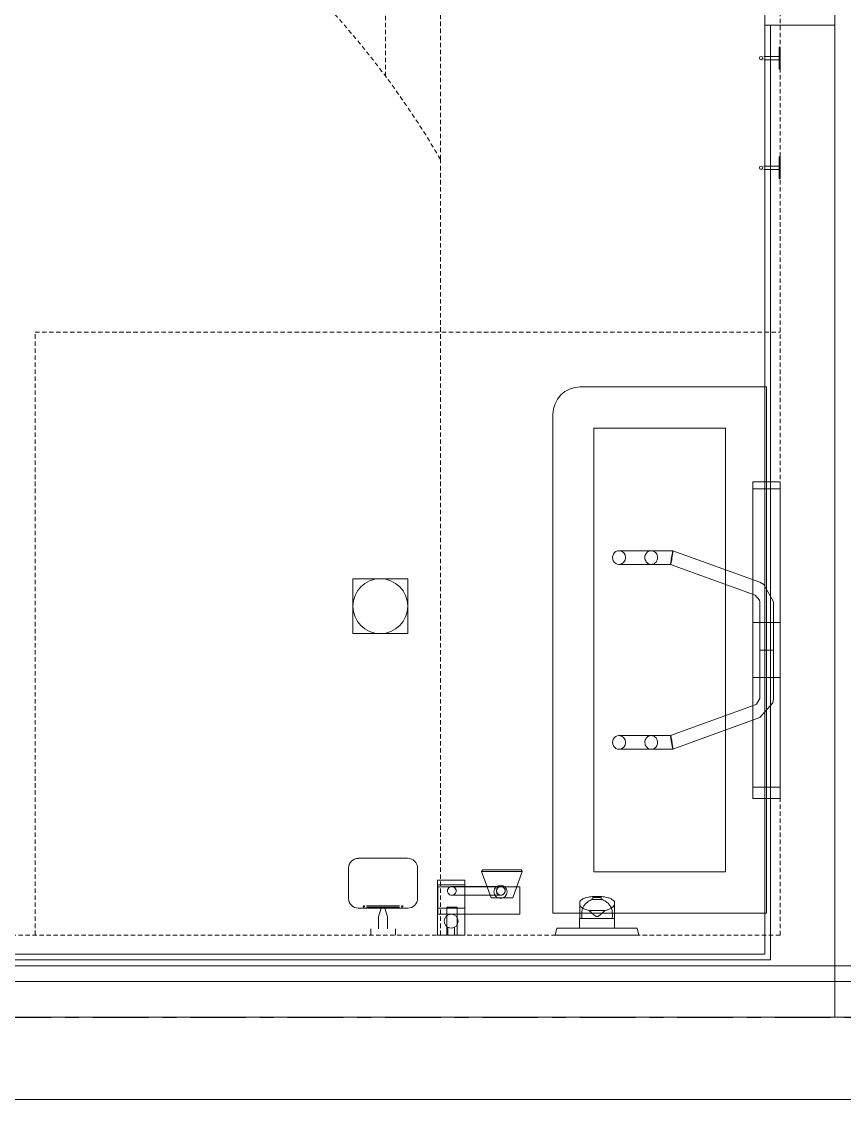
# Model space of a CAD drawing. Header units: millimetres. Extents: x -677815 to 406757, y -145898 to 39000.
# Drawn here: x 258085 to 259587, y -150 to 1817 of the extents above; entities that cross this region are included whole.
import ezdxf

# ---------------------------------------------------------------- set-up
doc = ezdxf.new("R2010")
doc.units = ezdxf.units.MM
doc.header["$LTSCALE"] = 8
doc.linetypes.add('Xref building Toll$0$_SBA Dash - Tight', pattern=[1.6, 1, -0.6])
doc.linetypes.add('Xref building Toll$0$Grid Line', pattern=[22.225, 12.7, -3.175, 3.175, -3.175])
for name, color, linetype, lineweight in [('Xref building Toll$0$A-DOOR', 8, 'Continuous', 9), ('Xref building Toll$0$A-DOOR-HDLN', 8, 'Continuous', 9), ('Xref building Toll$0$A-GENM', 8, 'Continuous', 9), ('Xref building Toll$0$A-WALL', 8, 'Continuous', 9), ('Xref building Toll$0$A-WALL-PATT', 8, 'Continuous', 9), ('Xref building Toll$0$P-SANR-FIXT', 8, 'Continuous', 9)]:
    doc.layers.add(name, color=color, linetype=linetype, lineweight=lineweight)
doc.layers.add('Xref building Toll$0$S-GRID', color=8, linetype='Continuous')

# ---------------------------------------------------------------- blocks, each defined once
blk = doc.blocks.new('Xref building Toll$0$Toll Grids')
at = {"layer": 'Xref building Toll$0$S-GRID', "linetype": 'Xref building Toll$0$Grid Line'}
blk.add_line((-9195.8, 0), (280997.7, 0), dxfattribs=at)
blk = doc.blocks.new('Xref building Toll$0$_SBA 1SWING SPDoor 01a - 920W x 2700H AD-2126330-MASTER GROUND FLOOR')
at = {"layer": 'Xref building Toll$0$A-DOOR'}
for p, q in [((460, 984), (420, 984)), ((420, 64), (420, 984)), ((460, 984), (460, 64)), ((-500, 64), (-500, 64)), ((-500, 64), (-500, -64)), ((-500, 64), (-460, 64)), ((-500, 64), (-460, 64)), ((-500, -64), (-500, 64)), ((-460, -64), (-460, 64)), ((-460, 64), (-460, 64)), ((-460, 64), (-460, -64)), ((460, 64), (420, 64)), ((460, 64), (460, -64)), ((500, 64), (460, 64)), ((460, 64), (460, 64)), ((460, 64), (500, 64)), ((460, -64), (460, 64)), ((500, -64), (500, 64)), ((500, 64), (500, 64)), ((500, 64), (500, -64)), ((-460, -64), (-500, -64)), ((-500, -64), (-500, -64)), ((-460, -64), (-500, -64)), ((-460, -64), (-460, -64)), ((460, -64), (500, -64)), ((460, -64), (460, -64)), ((500, -64), (460, -64)), ((500, -64), (500, -64))]:
    blk.add_line(p, q, dxfattribs=at)
blk.add_arc((460, 64), 920, 90, 180, dxfattribs=at)
at = {"layer": 'Xref building Toll$0$A-DOOR-HDLN'}
blk.add_line((-460, 64), (460, 64), dxfattribs=at)
blk = doc.blocks.new('Xref building Toll$0$AS1428_WC Circulation - Standard-906183-MASTER GROUND FLOOR')
at = {"layer": 'Xref building Toll$0$A-GENM', "linetype": 'Xref building Toll$0$_SBA Dash - Tight'}
for p, q in [((1766.1, 1330.9), (1766.1, 1864)), ((1866.1, 1179.3), (1866.1, 1864)), ((1866.1, -236), (1866.1, 1179.3))]:
    blk.add_line(p, q, dxfattribs=at)
blk.add_arc((503.7, 389.2), 1574.9, 30.1103, 89.3529, dxfattribs=at)
blk = doc.blocks.new('Xref building Toll$0$AS1428_Shower Recess - Standard-1108460-MASTER GROUND FLOOR')
at = {"layer": 'Xref building Toll$0$A-GENM', "linetype": 'Xref building Toll$0$_SBA Dash - Tight'}
for p, q in [((-33.5, 2114), (-33.5, -236)), ((-1393.5, -236), (-1393.5, 864)), ((-1393.5, 864), (-33.5, 864)), ((-33.5, -236), (-1633.5, -236))]:
    blk.add_line(p, q, dxfattribs=at)
at = {"layer": 'Xref building Toll$0$A-GENM'}
for p, q in [((-33.5, 1384), (-35.5, 1384)), ((-35.5, 1344), (-35.5, 1384)), ((-35.5, 1384), (-35.5, 1344)), ((-33.5, 1344), (-33.5, 1384)), ((-33.5, 1384), (-33.5, 1344)), ((-33.5, 1367), (-63.5, 1367)), ((-63.5, 1361), (-33.5, 1361)), ((-33.5, 1364), (-33.5, 1364)), ((-33.5, 1364), (-33.5, 1364)), ((-35.5, 1344), (-33.5, 1344)), ((-33.5, 1184), (-35.5, 1184)), ((-35.5, 1144), (-35.5, 1184)), ((-35.5, 1184), (-35.5, 1144)), ((-33.5, 1144), (-33.5, 1184)), ((-33.5, 1184), (-33.5, 1144)), ((-33.5, 1167), (-63.5, 1167)), ((-63.5, 1161), (-33.5, 1161)), ((-33.5, 1164), (-33.5, 1164)), ((-33.5, 1164), (-33.5, 1164)), ((-35.5, 1144), (-33.5, 1144)), ((-58.5, 764), (-398.5, 764)), ((-58.5, -196), (-58.5, 764)), ((-58.5, 764), (-58.5, 764)), ((-448.5, 714), (-448.5, -196)), ((-133.5, 689), (-373.5, 689)), ((-373.5, 689), (-373.5, -121)), ((-373.5, 689), (-373.5, 689)), ((-133.5, -121), (-133.5, 689)), ((-133.5, 689), (-133.5, 689)), ((-83.5, 591.1), (-83.5, 12.9)), ((-33.5, 591.1), (-83.5, 591.1)), ((-83.5, 591.1), (-33.5, 591.1)), ((-33.5, 12.9), (-33.5, 591.1)), ((-83.5, 578), (-33.5, 578)), ((-83.5, 578), (-83.5, 578)), ((-83.5, 578), (-83.5, 34)), ((-33.5, 578), (-33.5, 578)), ((-33.5, 34), (-33.5, 578)), ((-269, 465.2), (-327.8, 465.2)), ((-70.7, 407.5), (-229.3, 465.2)), ((-327.8, 440.2), (-269, 440.2)), ((-233.7, 440.2), (-269, 440.2)), ((-233.7, 440.2), (-79.3, 384)), ((-713.5, 414), (-813.5, 414)), ((-813.5, 414), (-813.5, 314)), ((-713.5, 414), (-813.5, 414)), ((-813.5, 414), (-813.5, 314)), ((-813.5, 414), (-813.5, 414)), ((-713.5, 314), (-713.5, 414)), ((-713.5, 314), (-713.5, 414)), ((-713.5, 414), (-713.5, 414)), ((-71, 372.2), (-71, 284)), ((-46, 284), (-46, 372.2)), ((-83.5, 234), (-83.5, 334)), ((-83.5, 334), (-83.5, 334)), ((-33.5, 334), (-83.5, 334)), ((-33.5, 334), (-33.5, 334)), ((-33.5, 334), (-33.5, 234)), ((-813.5, 314), (-713.5, 314)), ((-813.5, 314), (-713.5, 314)), ((-813.5, 314), (-813.5, 314)), ((-713.5, 314), (-713.5, 314)), ((-71, 284), (-46, 284)), ((-46, 284), (-71, 284)), ((-71, 284), (-71, 195.8)), ((-71, 284), (-46, 284)), ((-46, 284), (-71, 284)), ((-46, 195.8), (-46, 284)), ((-83.5, 234), (-83.5, 234)), ((-83.5, 234), (-33.5, 234)), ((-33.5, 234), (-33.5, 234)), ((-79.3, 184.1), (-233.7, 127.9)), ((-229.3, 102.9), (-70.7, 160.6)), ((-269, 127.9), (-327.8, 127.9)), ((-269, 127.9), (-233.7, 127.9)), ((-327.8, 102.9), (-269, 102.9)), ((-83.5, 34), (-83.5, 34)), ((-33.5, 34), (-83.5, 34)), ((-33.5, 34), (-33.5, 34)), ((-33.5, 12.9), (-83.5, 12.9)), ((-83.5, 12.9), (-33.5, 12.9)), ((-803.6, -96), (-713.6, -96)), ((-821.5, -169.3), (-821.5, -114)), ((-695.5, -114.1), (-695.5, -169)), ((-373.5, -121), (-133.5, -121)), ((-373.5, -121), (-373.5, -121)), ((-133.5, -121), (-133.5, -121)), ((-399.5, -181.2), (-399.5, -175)), ((-399.5, -175), (-399.5, -205.6)), ((-359, -171.3), (-376.8, -171.3)), ((-361.3, -165.5), (-374.5, -165.5)), ((-374.5, -167.8), (-374.5, -165.5)), ((-361.3, -167.8), (-374.5, -167.8)), ((-361.3, -165.5), (-361.3, -167.8)), ((-336.3, -205.6), (-336.3, -175)), ((-336.3, -175), (-336.3, -181.2)), ((-713.5, -187), (-803.9, -187)), ((-728.5, -182.6), (-788.5, -182.6)), ((-788.5, -185.1), (-728.5, -185.1)), ((-762, -187), (-766.5, -203)), ((-758.5, -187), (-758.5, -187)), ((-758.5, -187), (-758.5, -187)), ((-750.5, -203), (-755, -187)), ((-448.5, -196), (-58.5, -196)), ((-448.5, -196), (-448.5, -196)), ((-399.5, -205.6), (-399.5, -181.2)), ((-382.1, -191.4), (-353.8, -191.4)), ((-336.3, -181.2), (-336.3, -205.6)), ((-58.5, -196), (-58.5, -196)), ((-766.5, -203), (-766.5, -225)), ((-758.5, -203), (-758.5, -203)), ((-758.5, -203), (-758.5, -203)), ((-750.5, -225), (-750.5, -203)), ((-399.7, -205.6), (-399.7, -223.6)), ((-399.7, -205.6), (-336.2, -205.6)), ((-336.2, -205.6), (-399.7, -205.6)), ((-399.5, -205.6), (-399.5, -205.6)), ((-399.5, -205.6), (-395.5, -205.6)), ((-336.3, -205.6), (-399.5, -205.6)), ((-395.5, -205.6), (-340.3, -205.6)), ((-340.3, -205.6), (-336.3, -205.6)), ((-336.3, -205.6), (-336.3, -205.6)), ((-336.2, -223.6), (-336.2, -205.6)), ((-781, -225), (-781, -236)), ((-758.5, -225), (-758.5, -225)), ((-758.5, -225), (-758.5, -225)), ((-758.5, -225), (-758.5, -225)), ((-758.5, -225), (-758.5, -225)), ((-758.5, -236), (-758.5, -236)), ((-758.5, -236), (-758.5, -236)), ((-736, -236), (-736, -225)), ((-441, -223.6), (-444.1, -236)), ((-444.1, -236), (-291.7, -236)), ((-291.7, -236), (-444.1, -236)), ((-294.8, -223.6), (-441, -223.6)), ((-441, -223.6), (-294.8, -223.6)), ((-399.7, -223.6), (-336.2, -223.6)), ((-336.2, -223.6), (-399.7, -223.6)), ((-291.7, -236), (-294.8, -223.6))]:
    blk.add_line(p, q, dxfattribs=at)
at = {"layer": 'Xref building Toll$0$A-GENM', "flags": 128}
for points in [[(-269, 465.2), (-232, 465.2), (-229.3, 465.2)], [(-233.7, 440.2), (-233.5, 440.6), (-233.2, 441.8), (-232.8, 443.7), (-232.2, 446.3), (-231.7, 449.3), (-231.1, 452.5), (-230.5, 455.8), (-230, 458.8), (-229.6, 461.4), (-229.4, 463.4), (-229.2, 464.7), (-229.3, 465.2)], [(-229.3, 465.2), (-229.4, 464.8), (-229.7, 463.6), (-230.2, 461.6), (-230.7, 459), (-231.2, 456), (-231.8, 452.8), (-232.4, 449.6), (-232.9, 446.5), (-233.3, 443.9), (-233.6, 441.9), (-233.7, 440.6), (-233.7, 440.2)], [(-46, 372.2), (-63.3, 403.8), (-70.7, 407.5)], [(-79.3, 384), (-71.3, 375), (-71, 372.2)], [(-71, 195.8), (-76.8, 185.3), (-79.3, 184.1)], [(-70.7, 160.6), (-47, 187.6), (-46, 195.8)], [(-233.7, 127.9), (-233.7, 127.4), (-233.6, 126.1), (-233.3, 124.1), (-232.9, 121.5), (-232.4, 118.5), (-231.8, 115.2), (-231.2, 112), (-230.7, 109), (-230.2, 106.4), (-229.7, 104.5), (-229.4, 103.3), (-229.3, 102.9)], [(-229.3, 102.9), (-229.2, 103.3), (-229.4, 104.6), (-229.6, 106.6), (-230, 109.2), (-230.5, 112.3), (-231.1, 115.5), (-231.7, 118.7), (-232.2, 121.7), (-232.8, 124.3), (-233.2, 126.3), (-233.5, 127.5), (-233.7, 127.9)], [(-229.3, 102.9), (-267.6, 102.9), (-269, 102.9)]]:
    blk.add_lwpolyline(points, dxfattribs=at)
at = {"layer": 'Xref building Toll$0$A-GENM'}
blk.add_circle((-763.5, 364), 50, dxfattribs=at)
for centre, radius, start, end in [((-68.5, 1364), 3, 0, 180), ((-68.5, 1364), 3, 180, 0), ((-68.5, 1164), 3, 0, 180), ((-68.5, 1164), 3, 180, 0), ((-398.5, 714), 50, 90, 180), ((-803.6, -114), 17.9, 90, 180), ((-713.6, -114.1), 18.1, 0, 90), ((-803.9, -169.3), 17.6, 180, 270), ((-713.5, -169), 18, 270, 0), ((-793.5, -183.9), 1.25, 0, 180), ((-793.5, -183.9), 1.25, 180, 0), ((-723.5, -183.9), 1.25, 0, 180), ((-723.5, -183.9), 1.25, 180, 0)]:
    blk.add_arc(centre, radius, start, end, dxfattribs=at)
for centre, start_param, end_param in [((-327.8, 452.7), 6.272489, 9.414082), ((-327.8, 452.7), 3.130897, 6.272489), ((-327.8, 115.4), 0.010696, 3.152289), ((-327.8, 115.4), 3.152289, 6.293881)]:
    blk.add_ellipse(centre, major_axis=(0, 12.5), ratio=0.955779, start_param=start_param, end_param=end_param, dxfattribs=at)
for points, knots in [([(-268.9, 465.2), (-270.2, 465.2), (-272.9, 464.7), (-276.5, 462.5), (-279.2, 459.2), (-280.6, 455), (-280.7, 450.6), (-279.1, 445.7), (-275.2, 441.4), (-271.1, 440.2), (-269.1, 440.2)], [0, 0, 0, 0, 0.111111, 0.222222, 0.333333, 0.444444, 0.555556, 0.666667, 0.833333, 1, 1, 1, 1]), ([(-233.7, 440.2), (-233.6, 440.2), (-233.4, 440.7), (-233, 442.6), (-232.6, 444.5), (-232.2, 446.8), (-231.7, 448.9), (-231.4, 450.7), (-231.1, 452.5), (-230.7, 454.6), (-230.4, 456.8), (-230, 458.8), (-229.8, 460.6), (-229.5, 462.2), (-229.4, 463.5), (-229.3, 464.4), (-229.2, 465), (-229.2, 465.2), (-229.3, 465.2)], [-1, -1, -1, -1, -0.861111, -0.791667, -0.722222, -0.652778, -0.583333, -0.548611, -0.513889, -0.444444, -0.388889, -0.333333, -0.277778, -0.222222, -0.166667, -0.111111, -0.055556, 0, 0, 0, 0]), ([(-229.3, 465.2), (-229.3, 465.2), (-229.5, 464.6), (-229.9, 462.7), (-230.3, 460.8), (-230.8, 458.6), (-231.2, 456.4), (-231.5, 454.7), (-231.8, 452.9), (-232.2, 450.8), (-232.6, 448.5), (-232.9, 446.5), (-233.2, 444.7), (-233.4, 443.1), (-233.6, 441.9), (-233.7, 440.9), (-233.7, 440.3), (-233.7, 440.2), (-233.7, 440.2)], [-1, -1, -1, -1, -0.861111, -0.791667, -0.722222, -0.652778, -0.583333, -0.548611, -0.513889, -0.444444, -0.388889, -0.333333, -0.277778, -0.222222, -0.166667, -0.111111, -0.055556, 0, 0, 0, 0]), ([(-269.1, 127.9), (-270.5, 127.9), (-273.2, 127.3), (-276.7, 125.1), (-279.3, 121.7), (-280.7, 117.5), (-280.6, 113), (-278.9, 108.2), (-274.9, 104), (-270.9, 102.9), (-268.9, 102.9)], [0, 0, 0, 0, 0.111111, 0.222222, 0.333333, 0.444444, 0.555556, 0.666667, 0.833333, 1, 1, 1, 1]), ([(-229.3, 102.9), (-229.2, 102.9), (-229.2, 103.5), (-229.5, 105.5), (-229.8, 107.4), (-230.1, 109.7), (-230.5, 112.3), (-231, 114.9), (-231.4, 117.5), (-231.9, 119.7), (-232.2, 121.7), (-232.6, 123.5), (-232.9, 125.1), (-233.2, 126.3), (-233.4, 127.2), (-233.6, 127.8), (-233.6, 127.9), (-233.7, 127.9)], [-1, -1, -1, -1, -0.861111, -0.791667, -0.722222, -0.652778, -0.583333, -0.513889, -0.444444, -0.388889, -0.333333, -0.277778, -0.222222, -0.166667, -0.111111, -0.055556, 0, 0, 0, 0]), ([(-233.7, 127.9), (-233.7, 127.8), (-233.7, 127.2), (-233.4, 125.3), (-233.2, 123.4), (-232.8, 121.1), (-232.4, 118.5), (-231.9, 115.8), (-231.5, 113.3), (-231.1, 111), (-230.7, 109), (-230.3, 107.3), (-230, 105.7), (-229.7, 104.5), (-229.5, 103.5), (-229.3, 103), (-229.3, 102.9), (-229.3, 102.9)], [-1, -1, -1, -1, -0.861111, -0.791667, -0.722222, -0.652778, -0.583333, -0.513889, -0.444444, -0.388889, -0.333333, -0.277778, -0.222222, -0.166667, -0.111111, -0.055556, 0, 0, 0, 0]), ([(-376.8, -171.3), (-376.9, -171.2), (-376.9, -171), (-377, -170.6), (-376.9, -170.3), (-376.9, -170), (-376.9, -169.8), (-376.8, -169.6), (-376.7, -169.5), (-376.6, -169.3), (-376.6, -169.1), (-376.5, -169), (-376.4, -168.9), (-376.3, -168.7), (-376.1, -168.6), (-376, -168.5), (-375.9, -168.4), (-375.8, -168.3), (-375.6, -168.2), (-375.5, -168.2), (-375.3, -168.1), (-375, -167.9), (-374.7, -167.9), (-374.5, -167.8)], [0, 0, 0, 0, 0.071429, 0.142857, 0.214286, 0.25, 0.285714, 0.321429, 0.357143, 0.392857, 0.428571, 0.464286, 0.5, 0.535714, 0.571429, 0.607143, 0.642857, 0.678571, 0.714286, 0.75, 0.785714, 0.857143, 1, 1, 1, 1]), ([(-361.3, -167.8), (-361.1, -167.9), (-360.8, -167.9), (-360.5, -168.1), (-360.3, -168.2), (-360.2, -168.2), (-360.1, -168.3), (-359.9, -168.4), (-359.8, -168.5), (-359.7, -168.6), (-359.6, -168.7), (-359.5, -168.9), (-359.4, -169), (-359.3, -169.1), (-359.2, -169.3), (-359.1, -169.5), (-359, -169.6), (-359, -169.9), (-358.9, -170.2), (-358.9, -170.6), (-358.9, -171), (-359, -171.2), (-359, -171.3)], [0, 0, 0, 0, 0.142857, 0.214286, 0.25, 0.285714, 0.321429, 0.357143, 0.392857, 0.428571, 0.464286, 0.5, 0.535714, 0.571429, 0.607143, 0.642857, 0.678571, 0.714286, 0.785714, 0.857143, 0.928571, 1, 1, 1, 1]), ([(-399.5, -181.2), (-399.4, -181.9), (-398.6, -183.4), (-395.7, -186.1), (-391.5, -188.5), (-386.4, -190.3), (-383.6, -191), (-382.1, -191.4)], [0, 0, 0, 0, 0.2, 0.4, 0.7, 0.85, 1, 1, 1, 1]), ([(-395.5, -205.6), (-395.9, -202.5), (-396, -196.7), (-395, -189), (-393.6, -185.5), (-392.7, -184)], [0, 0, 0, 0, 0.4, 0.7, 1, 1, 1, 1]), ([(-382.1, -191.4), (-381.4, -192), (-380.3, -193.1), (-379.1, -194.3), (-378.3, -194.9), (-377.8, -195.4), (-377.2, -196), (-376.5, -196.7), (-375.8, -197.4), (-375.1, -198.1), (-374.5, -198.6), (-374, -199), (-373.6, -199.2), (-373.4, -199.4), (-373.3, -199.5), (-373.1, -199.6), (-372.9, -199.8), (-372.5, -200), (-372, -200.4), (-371.3, -200.9), (-370.4, -201.5), (-369.3, -202.2), (-367.9, -202.5), (-366.5, -202.2), (-365.4, -201.5), (-364.5, -200.9), (-363.8, -200.4), (-363.3, -200), (-362.9, -199.8), (-362.7, -199.6), (-362.5, -199.5), (-362.4, -199.4), (-362.2, -199.2), (-361.8, -199), (-361.3, -198.6), (-360.8, -198.1), (-360, -197.4), (-359.3, -196.7), (-358.6, -196), (-357.8, -195.3), (-356.9, -194.4), (-355.5, -193.1), (-354.5, -192), (-353.8, -191.4)], [0, 0, 0, 0, 0.083333, 0.125, 0.145833, 0.166667, 0.1875, 0.208333, 0.25, 0.270833, 0.291667, 0.3125, 0.322917, 0.328125, 0.333333, 0.338542, 0.34375, 0.354167, 0.375, 0.395833, 0.416667, 0.458333, 0.5, 0.541667, 0.583333, 0.604167, 0.625, 0.645833, 0.65625, 0.661458, 0.666667, 0.671875, 0.677083, 0.6875, 0.708333, 0.729167, 0.75, 0.791667, 0.8125, 0.833333, 0.875, 0.916667, 1, 1, 1, 1]), ([(-353.8, -191.4), (-351.7, -190.9), (-348, -189.9), (-342.5, -187.6), (-338.1, -184.6), (-336.6, -182.3), (-336.3, -181.2)], [0, 0, 0, 0, 0.2, 0.4, 0.7, 1, 1, 1, 1]), ([(-343.1, -184), (-341.9, -186), (-340.5, -190.4), (-339.8, -198.4), (-340, -203.3), (-340.3, -205.6)], [0, 0, 0, 0, 0.4, 0.7, 1, 1, 1, 1])]:
    blk.add_open_spline(points, degree=3, knots=knots, dxfattribs=at)
for points in [[(-269.1, 440.2), (-267.8, 440.2), (-265.1, 440.6), (-261.5, 442.8), (-258.9, 446.2), (-257.4, 450.3), (-257.4, 454.8), (-258.7, 458.9), (-261.3, 462.4), (-264.9, 464.6), (-267.5, 465.2), (-268.9, 465.2)], [(-268.9, 102.9), (-267.5, 102.9), (-264.9, 103.4), (-261.3, 105.7), (-258.7, 109.1), (-257.4, 113.3), (-257.4, 117.7), (-258.9, 121.9), (-261.5, 125.2), (-265.1, 127.4), (-267.8, 127.9), (-269.1, 127.9)], [(-374.5, -165.5), (-377.8, -165.9), (-383.9, -166.9), (-391.3, -168.9), (-396.6, -171.6), (-398.8, -173.8), (-399.5, -175)], [(-392.7, -184), (-391.6, -182.1), (-388.8, -178.5), (-383.5, -174.3), (-379.2, -172.2), (-376.8, -171.3)], [(-336.3, -175), (-337, -173.8), (-339.2, -171.6), (-344.6, -168.9), (-351.9, -166.9), (-358, -165.9), (-361.3, -165.5)], [(-359, -171.3), (-356.7, -172.2), (-352.4, -174.3), (-347, -178.5), (-344.3, -182.1), (-343.1, -184)]]:
    blk.add_open_spline(points, degree=3, dxfattribs=at)
blk = doc.blocks.new('Xref building Toll$0$SHR_Rose Shower - SHR_Rose Shower-1108488-MASTER GROUND FLOOR')
at = {"layer": 'Xref building Toll$0$P-SANR-FIXT'}
for p, q in [((57.2, 119), (55.1, 116.1)), ((57.2, 119), (127, 119)), ((127, 119), (57.2, 119)), ((129.1, 116.1), (127, 119)), ((-25.5, 100.2), (-25.5, 0)), ((-25.5, 100.2), (24.5, 100.2)), ((24.5, 100.2), (-25.5, 100.2)), ((24.5, 0), (24.5, 100.2)), ((55.1, 116.1), (72.5, 68.1)), ((55.1, 116.1), (129.1, 116.1)), ((129.1, 116.1), (55.1, 116.1)), ((111.7, 68.1), (129.1, 116.1)), ((-25.5, 91.7), (-25.5, 0)), ((-25.5, 91.7), (-25.5, 0)), ((-25.5, 91.7), (24.5, 91.7)), ((24.5, 91.7), (-25.5, 91.7)), ((-25.5, 91.7), (24.5, 91.7)), ((24.5, 91.7), (-25.5, 91.7)), ((125, 87.9), (-25, 87.9)), ((-25, 37.9), (-25, 87.9)), ((-25, 87.9), (-25, 37.9)), ((24.5, 0), (24.5, 91.7)), ((24.5, 0), (24.5, 91.7)), ((125, 37.9), (125, 87.9)), ((125, 87.9), (125, 37.9)), ((72.5, 68.1), (111.7, 68.1)), ((111.7, 68.1), (72.5, 68.1)), ((-25.5, 49.2), (-25.5, 0)), ((-25.5, 49.2), (24.5, 49.2)), ((24.5, 49.2), (-25.5, 49.2)), ((-8.5, 50.8), (-8.5, 0)), ((-8.5, 50.8), (10.6, 50.8)), ((10.6, 50.8), (-8.5, 50.8)), ((-5.3, 50.8), (7.4, 50.8)), ((7.4, 50.8), (-5.3, 50.8)), ((10.6, 0), (10.6, 50.8)), ((24.5, 0), (24.5, 49.2)), ((-25, 37.9), (125, 37.9)), ((-25.5, 0), (24.5, 0)), ((24.5, 0), (-25.5, 0)), ((-25.5, 0), (24.5, 0)), ((24.5, 0), (-25.5, 0)), ((10.6, 0), (-8.5, 0)), ((-8.5, 0), (10.6, 0)), ((-6.9, 14.4), (-6.9, 0)), ((-6.9, 0), (-6.9, 14.4)), ((-6.9, 14.4), (-6.9, 14.4)), ((-6.9, 14.4), (-6.9, 0)), ((-6.9, 0), (-6.9, 14.4)), ((-6.9, 14.4), (-6.9, 14.4)), ((-6.9, 0), (5.8, 0)), ((5.8, 0), (-6.9, 0)), ((-6.9, 0), (-6.9, 0)), ((-6.9, 0), (5.8, 0)), ((5.8, 0), (-6.9, 0)), ((-6.9, 0), (-6.9, 0)), ((5.8, 0), (5.8, 14.4)), ((5.8, 14.4), (5.8, 0)), ((5.8, 14.4), (5.8, 14.4)), ((5.8, 0), (5.8, 14.4)), ((5.8, 14.4), (5.8, 0)), ((5.8, 14.4), (5.8, 14.4)), ((5.8, 0), (5.8, 0)), ((5.8, 0), (5.8, 0)), ((-25.5, 0), (24.5, 0)), ((24.5, 0), (-25.5, 0)), ((-25.5, 0), (24.5, 0)), ((24.5, 0), (-25.5, 0))]:
    blk.add_line(p, q, dxfattribs=at)
at = {"layer": 'Xref building Toll$0$P-SANR-FIXT', "flags": 128}
for points in [[(8.6, 80.5), (8.4, 82.6), (7.6, 84.5), (6.3, 86.2), (4.6, 87.5), (2.7, 88.3), (0.6, 88.5), (-1.4, 88.3), (-3.4, 87.5), (-5, 86.2), (-6.3, 84.5), (-7.1, 82.6), (-7.4, 80.5)], [(-7.4, 80.5), (-7.1, 78.5), (-6.3, 76.5), (-5, 74.9), (-3.4, 73.6), (-1.4, 72.8), (0.6, 72.5), (2.7, 72.8), (4.6, 73.6), (6.3, 74.9), (7.6, 76.5), (8.4, 78.5), (8.6, 80.5)], [(0.6, 88.5), (0.6, 88.5), (0.7, 88.5), (0.8, 88.5), (0.9, 88.5), (1, 88.5), (1.1, 88.5), (1.4, 88.5), (1.6, 88.5), (1.9, 88.5), (2.2, 88.5), (2.6, 88.5), (3.1, 88.5), (3.6, 88.5), (4.2, 88.5), (4.8, 88.5), (5.6, 88.5), (6.4, 88.5), (7.3, 88.5), (8.2, 88.5), (9.3, 88.5), (10.3, 88.5), (11.4, 88.5), (12.5, 88.5), (13.7, 88.5), (14.9, 88.5), (16.2, 88.5), (17.6, 88.5), (19, 88.5), (20.4, 88.5), (21.9, 88.5), (23.3, 88.5), (24.8, 88.5), (26.3, 88.5), (27.8, 88.5), (29.3, 88.5), (30.8, 88.5), (32.4, 88.5), (33.9, 88.5), (35.5, 88.5), (37, 88.5), (38.6, 88.5), (40.2, 88.5), (41.8, 88.5), (43.4, 88.5), (45, 88.5), (46.6, 88.5), (48.2, 88.5), (49.8, 88.5), (51.3, 88.5), (52.9, 88.5), (54.5, 88.5), (55.2, 88.5), (56.8, 88.5), (57.6, 88.5), (58.4, 88.5), (59.2, 88.5), (60, 88.5), (60.8, 88.5), (61.6, 88.5), (62.4, 88.5), (63.3, 88.5), (64.1, 88.5), (64.9, 88.5), (65.8, 88.5), (66.6, 88.5), (67.4, 88.5), (68.2, 88.5), (69.1, 88.5), (69.9, 88.5), (70.7, 88.5), (71.4, 88.5), (72.2, 88.5), (72.9, 88.5), (73.7, 88.5), (74.4, 88.5), (75.1, 88.5), (75.8, 88.5), (76.4, 88.5), (77, 88.5), (77.7, 88.5), (78.2, 88.5), (78.8, 88.5), (79.3, 88.5), (79.9, 88.5), (80.3, 88.5), (80.8, 88.5), (81.3, 88.5), (81.7, 88.5), (82.1, 88.5), (82.5, 88.5), (82.8, 88.5), (83.2, 88.5), (83.5, 88.5), (83.9, 88.5), (84.2, 88.5), (84.5, 88.5), (84.8, 88.5), (85.1, 88.5), (85.3, 88.5), (85.6, 88.5), (85.9, 88.5), (86.2, 88.5), (86.4, 88.5), (86.7, 88.5), (86.9, 88.5), (87.2, 88.5), (87.4, 88.5), (87.6, 88.5), (87.9, 88.5), (88.1, 88.5), (88.3, 88.5), (88.5, 88.5), (88.7, 88.5), (89, 88.5), (89.1, 88.5), (89.3, 88.5), (89.5, 88.5), (89.7, 88.5), (89.8, 88.5), (89.9, 88.5), (90, 88.5), (90, 88.5)], [(98, 80.5), (97.7, 82.6), (96.9, 84.5), (95.6, 86.2), (94, 87.5), (92, 88.3), (90, 88.5), (87.9, 88.3), (86, 87.5), (84.3, 86.2), (83, 84.5), (82.2, 82.6), (82, 80.5)], [(82, 80.5), (82.2, 78.5), (83, 76.5), (84.3, 74.9), (86, 73.6), (87.9, 72.8), (90, 72.5), (92, 72.8), (94, 73.6), (95.6, 74.9), (96.9, 76.5), (97.7, 78.5), (98, 80.5)], [(0.6, 72.5), (0.6, 72.5), (0.7, 72.5), (0.8, 72.5), (0.9, 72.5), (1, 72.5), (1.1, 72.5), (1.4, 72.5), (1.6, 72.5), (1.9, 72.5), (2.2, 72.5), (2.6, 72.5), (3.1, 72.5), (3.6, 72.5), (4.2, 72.5), (4.8, 72.5), (5.6, 72.5), (6.4, 72.5), (7.3, 72.5), (8.2, 72.5), (9.3, 72.5), (10.3, 72.5), (11.4, 72.5), (12.5, 72.5), (13.7, 72.5), (14.9, 72.5), (16.2, 72.5), (17.6, 72.5), (19, 72.5), (20.4, 72.5), (21.9, 72.5), (23.3, 72.5), (24.8, 72.5), (26.3, 72.5), (27.8, 72.5), (29.3, 72.5), (30.8, 72.5), (32.4, 72.5), (33.9, 72.5), (35.5, 72.5), (37, 72.5), (38.6, 72.5), (40.2, 72.5), (41.8, 72.5), (43.4, 72.5), (45, 72.5), (46.6, 72.5), (48.2, 72.5), (49.8, 72.5), (51.3, 72.5), (52.9, 72.5), (54.5, 72.5), (55.2, 72.5), (56.8, 72.5), (57.6, 72.5), (58.4, 72.5), (59.2, 72.5), (60, 72.5), (60.8, 72.5), (61.6, 72.5), (62.4, 72.5), (63.3, 72.5), (64.1, 72.5), (64.9, 72.5), (65.8, 72.5), (66.6, 72.5), (67.4, 72.5), (68.2, 72.5), (69.1, 72.5), (69.9, 72.5), (70.7, 72.5), (71.4, 72.5), (72.2, 72.5), (72.9, 72.5), (73.7, 72.5), (74.4, 72.5), (75.1, 72.5), (75.8, 72.5), (76.4, 72.5), (77, 72.5), (77.7, 72.5), (78.2, 72.5), (78.8, 72.5), (79.3, 72.5), (79.9, 72.5), (80.3, 72.5), (80.8, 72.5), (81.3, 72.5), (81.7, 72.5), (82.1, 72.5), (82.5, 72.5), (82.8, 72.5), (83.2, 72.5), (83.5, 72.5), (83.9, 72.5), (84.2, 72.5), (84.5, 72.5), (84.8, 72.5), (85.1, 72.5), (85.3, 72.5), (85.6, 72.5), (85.9, 72.5), (86.2, 72.5), (86.4, 72.5), (86.7, 72.5), (86.9, 72.5), (87.2, 72.5), (87.4, 72.5), (87.6, 72.5), (87.9, 72.5), (88.1, 72.5), (88.3, 72.5), (88.5, 72.5), (88.7, 72.5), (89, 72.5), (89.1, 72.5), (89.3, 72.5), (89.5, 72.5), (89.7, 72.5), (89.8, 72.5), (89.9, 72.5), (90, 72.5), (90, 72.5)]]:
    blk.add_lwpolyline(points, dxfattribs=at)
at = {"layer": 'Xref building Toll$0$P-SANR-FIXT'}
for centre, radius, start, end in [((89.6, 78.9), 12, 360, 180), ((89.6, 78.9), 12, 360, 180), ((89.6, 78.9), 12, 180, 360), ((89.6, 78.9), 12, 180, 360), ((90, 80.5), 8, 360, 180), ((90, 80.5), 8, 360, 180), ((90, 80.5), 8, 180, 360), ((90, 80.5), 8, 180, 360), ((-0.5, 25.4), 12.7, 360, 180), ((-0.5, 25.4), 12.7, 360, 180), ((-0.5, 25.4), 12.7, 180, 360), ((-0.5, 25.4), 12.7, 180, 360), ((-0.5, 25.4), 12.7, 239.9983, 300.0017), ((-0.5, 25.4), 12.7, 239.9983, 300.0017), ((-0.5, 25.4), 12.7, 239.9983, 300.0017), ((-0.5, 25.4), 12.7, 239.9983, 300.0017)]:
    blk.add_arc(centre, radius, start, end, dxfattribs=at)
blk = doc.blocks.new('Xref building Toll$0$building block 28092016')
at = {"layer": 'Xref building Toll$0$A-WALL-PATT', "lineweight": 9}
h = blk.add_hatch(dxfattribs=at)
h.set_pattern_fill('FP_1', color=256, style=0, pattern_type=2)
h.set_pattern_definition([(50, (714549.7, -811512), (3643.682, -318.78), [381, -4191]), (355, (714549.7, -811512), (-704.856, 3821.136), [304.8, -3352.8]), (100.451, (714853.3, -811538.5), (2938.852, 3502.332), [323.8, -3561.8]), (46.184, (714549.7, -810496), (5421.58, -840.856), [571.5, -6286.5]), (96.636, (715001.5, -810566), (4748.05, 4948.55), [485.7, -5342.7]), (351.184, (714549.7, -810496), (4748.1, 4948.51), [457.2, -5029.2]), (21, (715057.7, -810750), (3032.288, -2045.304), [381, -4191]), (326, (715057.7, -810750), (1236.04, 3683.76), [304.8, -3352.8]), (71.451, (715310.3, -810920.4), (4268.343, 1638.425), [323.8, -3561.8]), (37.5, (714549.7, -811512), (61.772, 1691.101), [167.64, -3144.52, 167.64, -3235.96, -3365.5]), (37.5, (714549.7, -811512), (61.772, 1691.101), [-6715.76, 167.64, -3197.86]), (7.5, (714549.7, -811512), (1336.393, 2003.611), [167.64, -1772.92, 167.64, -3068.32, -1282.7]), (7.5, (714549.7, -811512), (1336.393, 2003.611), [-5176.52, 167.64, -1115.06]), (327.5, (713416.8, -811512), (2711.818, -114.5786), [167.64, -1102.36, 167.64, -3794.76, -5257.8]), (327.5, (713416.8, -811512), (2711.818, -114.5786), [-5232.4, 167.64, -5090.16]), (317.5, (712908.8, -811512), (2962.586, 508.533), [167.64, -1483.36, 167.64, -2463.8, -3733.8]), (317.5, (712908.8, -811512), (2962.586, 508.533), [-4282.44, 167.64, -3566.16])])
h.paths.add_polyline_path([(992549.6, -671649.5), (992549.6, -671499.5), (943064.6, -671499.5), (943064.6, -671649.5), (992399.6, -671649.5)], flags=0)
at = {"layer": 'Xref building Toll$0$A-WALL', "lineweight": 18}
for p, q in [((981991.6, -669689.5), (981991.6, -671384.5)), ((982119.6, -669689.5), (981991.6, -669689.5)), ((982119.6, -671499.5), (982119.6, -669689.5)), ((981991.6, -671384.5), (979518.6, -671384.5)), ((992643.6, -671405.5), (929492.1, -671405.5)), ((929492.1, -671434.5), (992614.6, -671434.5)), ((983801.6, -671499.5), (982119.6, -671499.5)), ((973732.6, -671649.5), (983442.6, -671649.5))]:
    blk.add_line(p, q, dxfattribs=at)
at = {"layer": 'Xref building Toll$0$A-WALL'}
for p, q in [((982001.6, -671394.5), (982001.6, -669689.5)), ((974467.6, -671394.5), (982001.6, -671394.5)), ((982119.6, -671499.5), (974339.6, -671499.5))]:
    blk.add_line(p, q, dxfattribs=at)
at = {"layer": 'Xref building Toll$0$A-DOOR', "rotation": 90}
blk.add_blockref('Xref building Toll$0$_SBA 1SWING SPDoor 01a - 920W x 2700H AD-2126330-MASTER GROUND FLOOR', (982055.6, -669189.5), dxfattribs=at)
at = {"layer": 'Xref building Toll$0$A-GENM'}
for name, p in [('Xref building Toll$0$AS1428_Shower Recess - Standard-1108460-MASTER GROUND FLOOR', (982053.2, -671113.5)), ('Xref building Toll$0$AS1428_WC Circulation - Standard-906183-MASTER GROUND FLOOR', (979533.2, -671113.5))]:
    blk.add_blockref(name, p, dxfattribs=at)
at = {"layer": 'Xref building Toll$0$P-SANR-FIXT'}
blk.add_blockref('Xref building Toll$0$SHR_Rose Shower - SHR_Rose Shower-1108488-MASTER GROUND FLOOR', (981419.6, -671349.5), dxfattribs=at)
blk = doc.blocks.new('Xref building Toll')
for name, p in [('Xref building Toll$0$Toll Grids', (0, 0)), ('Xref building Toll$0$building block 28092016', (-722549.6, 671499.5))]:
    blk.add_blockref(name, p)

msp = doc.modelspace()

# ---------------------------------------------------------------- block references
msp.add_blockref('Xref building Toll', (0, 0))

doc.saveas('drawing.dxf')
